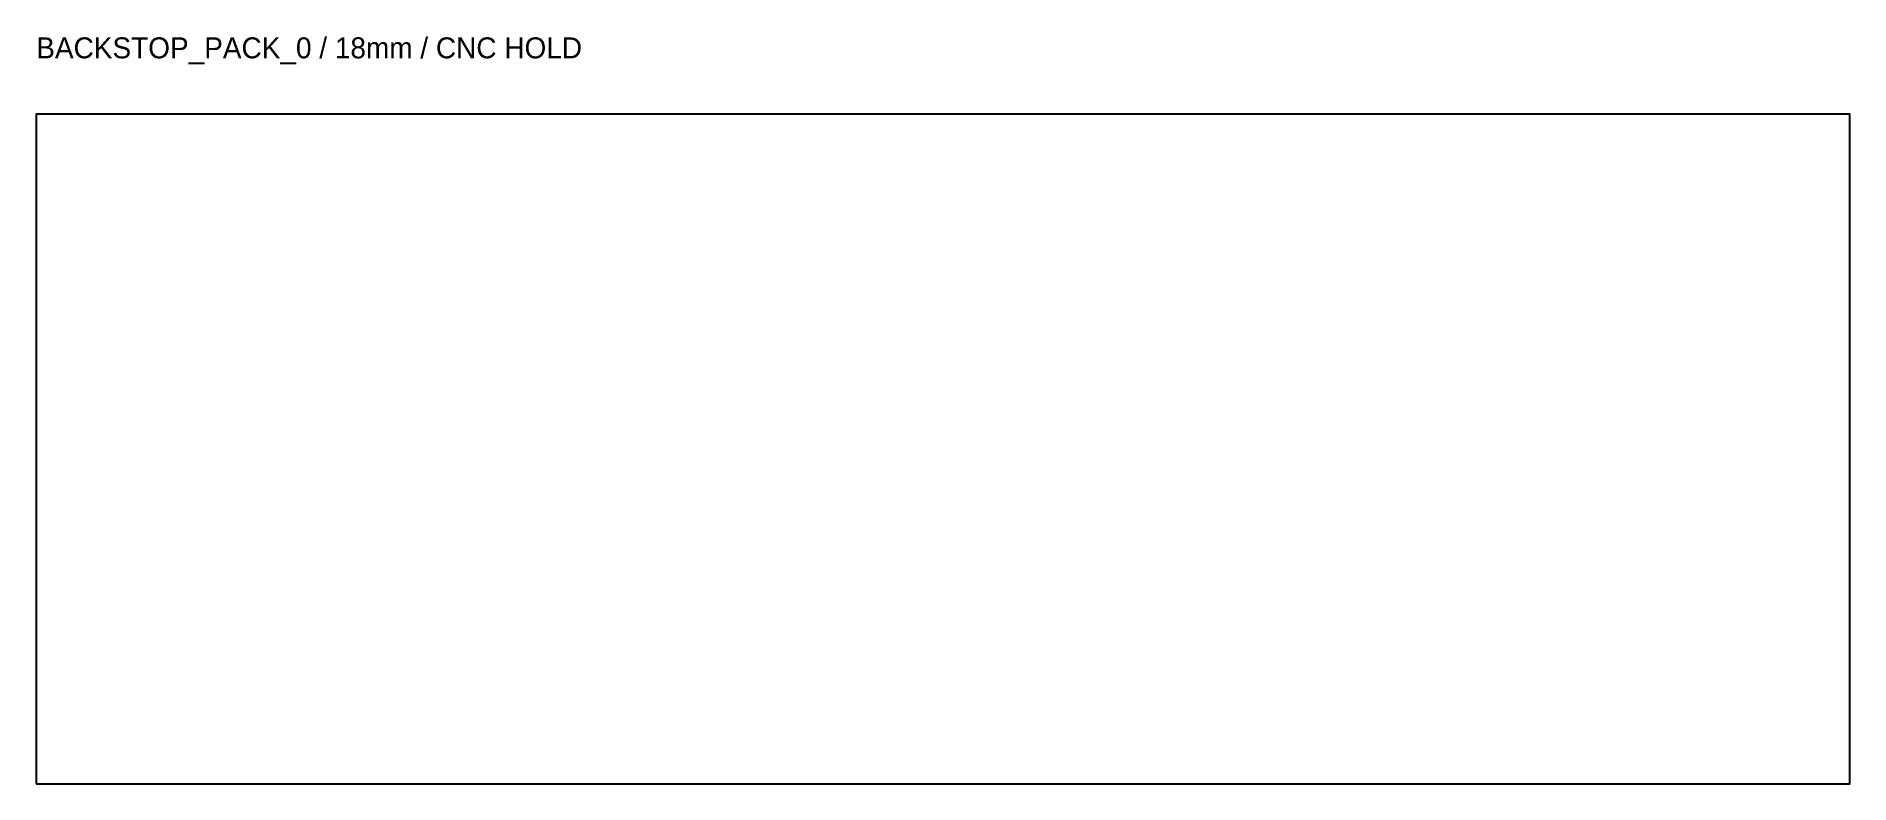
# Model space of a CAD drawing. Header units: millimetres. Extents: x 0 to 260, y 0 to 107.
import ezdxf

# ---------------------------------------------------------------- set-up
doc = ezdxf.new("R2010")
doc.units = ezdxf.units.MM
doc.layers.add('CUT_OUTER', color=7, linetype='Continuous')
doc.layers.add('INFO_NO_CUT', color=8, linetype='Continuous')

msp = doc.modelspace()

# ---------------------------------------------------------------- linework, layer by layer
at = {"layer": 'CUT_OUTER'}
msp.add_lwpolyline([(0, 0), (260, 0), (260, 96), (0, 96)], close=True, dxfattribs=at)

# ---------------------------------------------------------------- texts
at = {"layer": 'INFO_NO_CUT'}
msp.add_text('BACKSTOP_PACK_0 / 18mm / CNC HOLD', height=3, dxfattribs=at).set_placement((0, 104))

doc.saveas('drawing.dxf')
